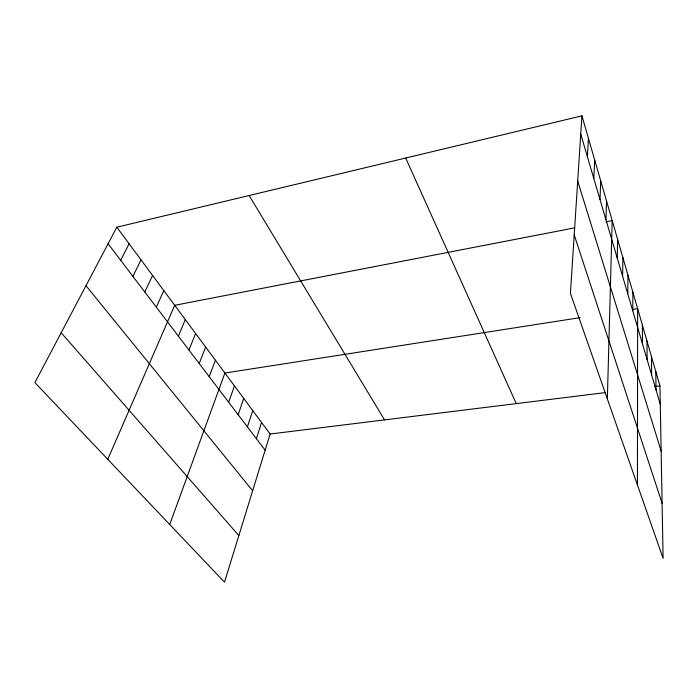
<?xml version="1.0" encoding="UTF-8"?>
<svg xmlns="http://www.w3.org/2000/svg" width="698" height="698" viewBox="0 0 698 698"><rect width="100%" height="100%" fill="white"/><g stroke="black" fill="none" stroke-linecap="round" stroke-linejoin="round"><path stroke-width="1.05" d="M637.431 484.97L637.64 308.673L632.388 309.493M632.781 310.872L632.885 292.2M627.772 293.867L627.964 275.187M622.599 276.277L622.886 257.597M617.241 258.077L617.634 239.414M607.356 398.951L612.198 220.603L605.977 221.807M605.951 219.722L606.571 201.129M599.992 199.488L600.742 180.957M593.815 178.505L594.705 160.043M587.411 156.727L588.431 138.352M581.931 115.842L570.423 293.343L663.1 558.365L659.942 385.854L581.931 115.842L116.819 227.208L34.9 382.6L224.494 582.158L270.126 434.025L116.819 227.208M256.384 438.693L261.549 422.456M247.397 426.879L252.755 410.59M238.166 414.743L243.724 398.401M228.682 402.275L234.449 385.889M169.719 524.512L224.913 373.037L580.108 317.642M209.208 376.676L215.412 360.212M199.218 363.536L205.657 347.046M188.949 350.038L195.623 333.513M178.383 336.148L185.31 319.605M107.789 459.319L174.709 305.296L574.62 227.88M156.326 307.155L163.794 290.586M144.809 292.008L152.565 275.431M132.943 276.408L141.005 259.839M120.71 260.328L129.095 243.768M270.126 434.025L605.646 392.564M654.541 386.526L659.942 385.854M61.188 332.737L238.847 535.549M85.985 285.7L252.641 490.79M108.103 243.75L265.144 450.201M249.142 195.527L384.546 419.882M405.686 158.045L516.241 403.61M574.21 234.894L662.088 503.223M577.7 181.07L661.137 451.021M580.745 134.103L660.282 404.317M655.762 371.371L656.033 389.885M651.443 356.434L651.653 374.992M646.994 341.017L647.125 359.618M642.396 325.111L642.448 343.739"/></g></svg>
